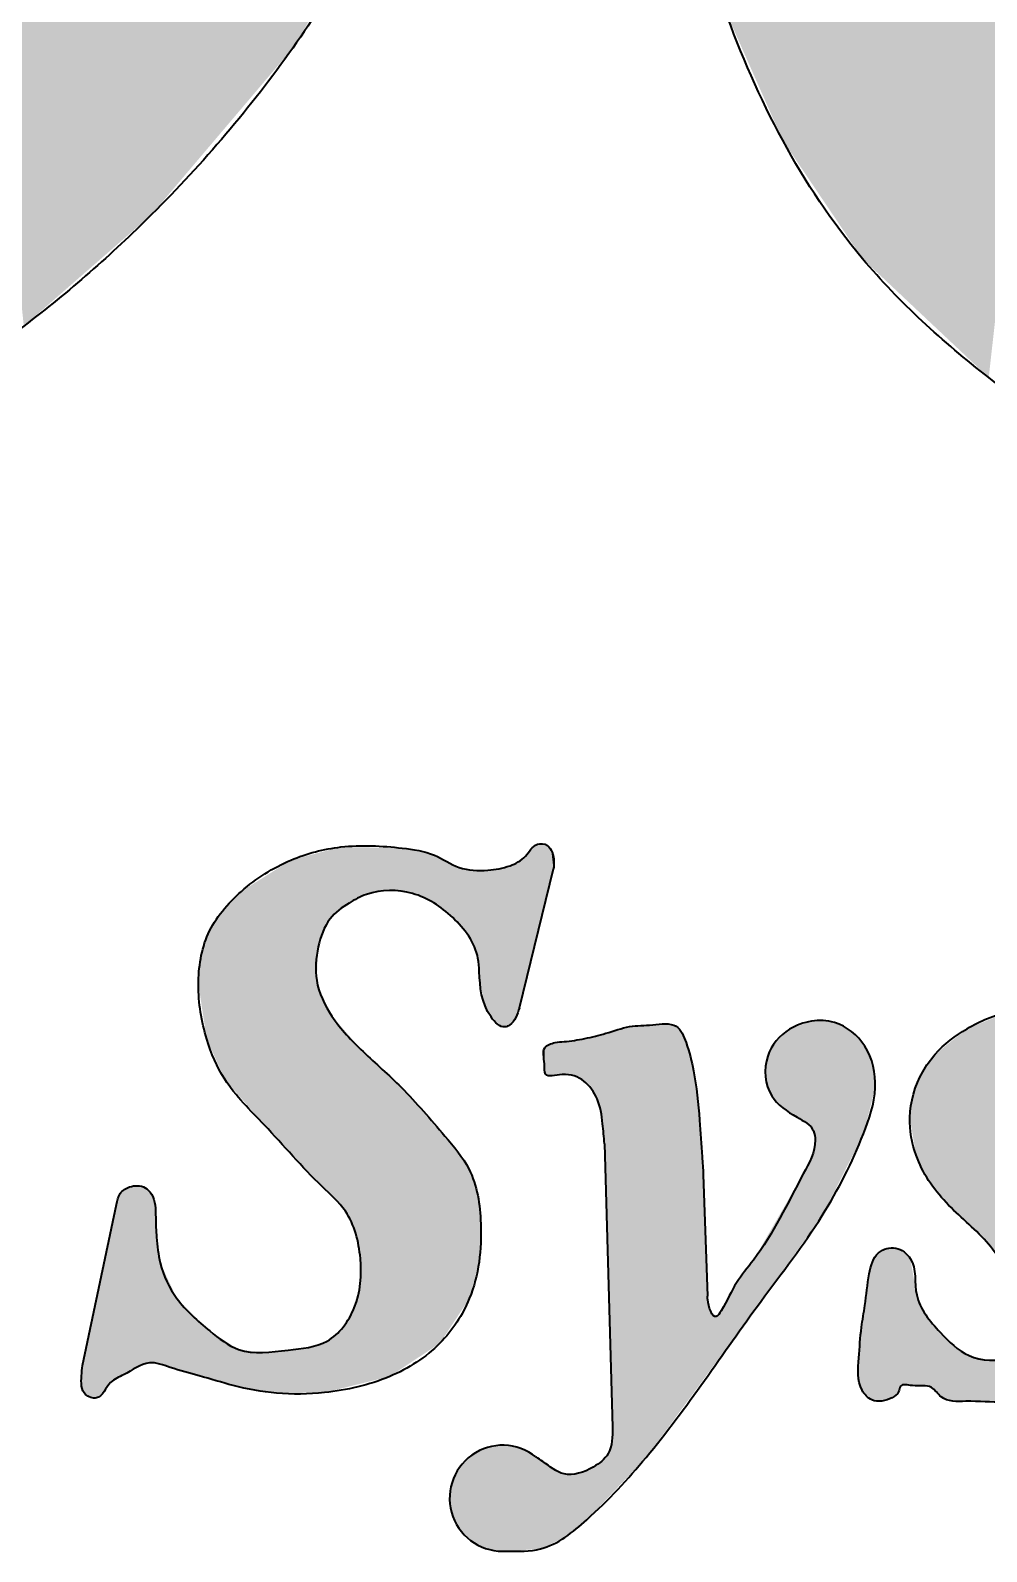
# Model space of a CAD drawing. Extents: x 23 to 472, y 3 to 294.
# Drawn here: x 309.849 to 312.318, y 38.983 to 42.911 of the extents above; entities that cross this region are included whole.
import ezdxf

# ---------------------------------------------------------------- set-up
doc = ezdxf.new("R2010")
doc.units = 0
doc.layers.get('0').update_dxf_attribs({"lineweight": 13})
doc.layers.add('6', color=7, linetype='Continuous', lineweight=13)

# ---------------------------------------------------------------- blocks, each defined once
blk = doc.blocks.new('BLOCK4443')
at = {"color": 6, "lineweight": 5}
for points in [[(311.9977, 42.3218), (312.3126, 46.5808), (312.3236, 42.0148), (312.9019, 47.1664)], [(311.7917, 42.6275), (311.9793, 46.1142), (311.9977, 42.3218), (312.3126, 46.5808)], [(311.6416, 42.9673), (311.6913, 45.5173), (311.7917, 42.6275), (311.9793, 46.1142)]]:
    blk.add_solid(points, dxfattribs=at)
blk = doc.blocks.new('BLOCK4444')
at = {"color": 6, "lineweight": 5}
for points in [[(310.0759, 47.4736), (310.043, 45.1781), (310.1622, 42.4359), (310.022, 44.6563)], [(310.0759, 47.4736), (310.1622, 42.4359), (310.5379, 47.1282)], [(310.1622, 42.4359), (310.5268, 42.8659), (310.5379, 47.1282), (310.8083, 43.3384)], [(310.1622, 42.4359), (310.022, 44.6563), (309.899, 44.1405)], [(309.8662, 44.0605), (310.1622, 42.4359), (309.899, 44.1405)], [(309.6649, 43.7132), (309.8322, 42.1479), (309.8662, 44.0605), (310.1622, 42.4359)]]:
    blk.add_solid(points, dxfattribs=at)
blk = doc.blocks.new('BLOCK4457')
at = {"color": 6, "lineweight": 5}
for points in [[(312.4296, 40.3845), (312.3774, 40.3779), (312.394, 40.237), (312.3822, 40.2119)], [(312.4296, 40.3845), (312.394, 40.237), (312.4234, 40.2622), (312.403, 40.2477)], [(312.4296, 40.3845), (312.4234, 40.2622), (312.447, 40.2698)], [(312.481, 40.3779), (312.4296, 40.3845), (312.4751, 40.2705), (312.447, 40.2698)], [(312.7007, 40.3763), (312.7105, 40.025), (312.7301, 40.3846), (312.7321, 40.0322)], [(312.7301, 40.3846), (312.7321, 40.0322), (312.7464, 40.3815), (312.746, 40.0459)], [(312.3774, 40.3779), (312.2676, 40.3332), (312.3578, 39.7313), (312.3175, 39.7831)], [(312.3774, 40.3779), (312.3578, 39.7313), (312.3822, 40.2119), (312.3803, 40.1988)], [(312.481, 40.3779), (312.4751, 40.2705), (312.5445, 40.3528), (312.5027, 40.2643)], [(312.5027, 40.2643), (312.5359, 40.2484), (312.5445, 40.3528), (312.5652, 40.2263)], [(312.5445, 40.3528), (312.5652, 40.2263), (312.6116, 40.3426), (312.6159, 40.1672)], [(312.6558, 40.3398), (312.6599, 40.0326), (312.6708, 40.344), (312.6723, 40.025)], [(312.6708, 40.344), (312.6723, 40.025), (312.6771, 40.3482), (312.6813, 40.0226)], [(312.6771, 40.3482), (312.6813, 40.0226), (312.7007, 40.3763)], [(312.6813, 40.0226), (312.7004, 40.023), (312.7007, 40.3763), (312.7105, 40.025)], [(312.7464, 40.3815), (312.746, 40.0459), (312.7484, 40.0594)], [(312.7484, 40.0594), (312.7485, 40.1471), (312.7464, 40.3815), (312.7486, 40.2137)], [(312.7464, 40.3815), (312.7486, 40.2137), (312.761, 40.3739), (312.7634, 40.2775)], [(312.761, 40.3739), (312.7634, 40.2775), (312.778, 40.353), (312.783, 40.3277)], [(312.778, 40.353), (312.783, 40.3277), (312.7821, 40.3405)], [(312.3175, 39.7831), (312.2676, 40.3332), (312.2136, 39.8843), (312.1852, 40.2673)], [(312.6116, 40.3426), (312.6159, 40.1672), (312.6206, 40.3415), (312.6333, 40.1364)], [(312.6206, 40.3415), (312.6333, 40.1364), (312.6558, 40.3398), (312.6428, 40.1026)], [(312.6558, 40.3398), (312.6428, 40.1026), (312.6436, 40.0719)], [(312.6436, 40.0719), (312.6504, 40.0436), (312.6558, 40.3398), (312.6599, 40.0326)], [(312.2136, 39.8843), (312.1852, 40.2673), (312.1685, 39.9416), (312.1531, 40.2218)], [(312.1685, 39.9416), (312.1531, 40.2218), (312.1361, 40.0067), (312.1294, 40.1647)], [(312.3803, 40.1988), (312.3578, 39.7313), (312.4186, 39.6422)], [(312.4186, 39.6422), (312.3943, 40.1561), (312.3803, 40.1988)], [(312.1361, 40.0067), (312.1294, 40.1647), (312.1199, 40.1037)], [(312.4332, 39.6006), (312.425, 40.1171), (312.4186, 39.6422), (312.3943, 40.1561)], [(312.7497, 40.0697), (312.7485, 40.1471), (312.7484, 40.0594)], [(312.4338, 39.5578), (312.4923, 40.038), (312.4332, 39.6006), (312.425, 40.1171)], [(312.4338, 39.5578), (312.4594, 39.3876), (312.4923, 40.038), (312.5525, 39.4536)], [(312.4923, 40.038), (312.5525, 39.4536), (312.6053, 39.9159), (312.6203, 39.5327)], [(312.6053, 39.9159), (312.6203, 39.5327), (312.6556, 39.8315), (312.6631, 39.6288)], [(312.6556, 39.8315), (312.6631, 39.6288), (312.675, 39.7396)], [(312.0298, 39.7437), (312.0344, 39.3714), (312.0394, 39.7547), (312.0477, 39.3717)], [(312.0394, 39.7547), (312.0477, 39.3717), (312.0601, 39.7654)], [(312.074, 39.3802), (312.0719, 39.7673), (312.0477, 39.3717), (312.0601, 39.7654)], [(312.074, 39.3802), (312.084, 39.3866), (312.0719, 39.7673), (312.0837, 39.7665)], [(312.1052, 39.7568), (312.0837, 39.7665), (312.0909, 39.3957), (312.084, 39.3866)], [(312.1052, 39.7568), (312.0909, 39.3957), (312.0981, 39.4122), (312.0958, 39.41)], [(312.0981, 39.4122), (312.101, 39.4134), (312.1052, 39.7568), (312.1085, 39.414)], [(312.1052, 39.7568), (312.1085, 39.414), (312.1211, 39.7396), (312.1265, 39.4117)], [(312.0152, 39.7005), (312.022, 39.3745), (312.0185, 39.7157)], [(312.0185, 39.7157), (312.022, 39.3745), (312.0298, 39.7437), (312.0344, 39.3714)], [(312.1211, 39.7396), (312.1265, 39.4117), (312.1377, 39.6457), (312.1538, 39.4113)], [(312.0039, 39.6188), (312.0074, 39.3849), (312.0152, 39.7005), (312.022, 39.3745)], [(312.1377, 39.6457), (312.1538, 39.4113), (312.1609, 39.5943), (312.1759, 39.4067)], [(311.9951, 39.5623), (311.9966, 39.3998), (312.0039, 39.6188), (312.0074, 39.3849)], [(311.9883, 39.483), (311.9865, 39.4401), (311.9951, 39.5623), (311.9966, 39.3998)], [(312.1609, 39.5943), (312.1759, 39.4067), (312.1985, 39.5492), (312.2011, 39.3823)], [(312.4594, 39.3876), (312.4338, 39.5578), (312.4139, 39.5172), (312.4263, 39.5366)], [(312.1985, 39.5492), (312.2011, 39.3823), (312.2332, 39.5151)], [(312.2011, 39.3823), (312.215, 39.3749), (312.2332, 39.5151), (312.2475, 39.3708)], [(312.2332, 39.5151), (312.2475, 39.3708), (312.273, 39.4892), (312.2646, 39.371)], [(312.362, 39.3693), (312.3255, 39.4773), (312.2646, 39.371), (312.273, 39.4892)], [(312.362, 39.3693), (312.3782, 39.4882), (312.3255, 39.4773), (312.3526, 39.4796)], [(312.4594, 39.3876), (312.4139, 39.5172), (312.362, 39.3693), (312.3782, 39.4882)]]:
    blk.add_solid(points, dxfattribs=at)
blk = doc.blocks.new('BLOCK4467')
at = {"color": 6, "lineweight": 5}
for points in [[(311.598, 39.6336), (311.456, 40.3435), (311.4388, 39.226), (311.3962, 40.3386)], [(311.5166, 40.3395), (311.4886, 40.3459), (311.598, 39.6336), (311.456, 40.3435)], [(311.8094, 40.3319), (311.8286, 40.1049), (311.866, 40.3527)], [(311.8286, 40.1049), (311.8536, 40.0895), (311.866, 40.3527), (311.8712, 40.0692)], [(311.866, 40.3527), (311.8712, 40.0692), (311.8959, 40.3543), (311.8746, 40.0579)], [(311.8959, 40.3543), (311.8746, 40.0579), (311.8756, 40.0457)], [(312, 40.0614), (311.8959, 40.3543), (311.8937, 39.8509), (311.8756, 40.0457)], [(311.9696, 40.326), (311.9252, 40.3493), (312, 40.0614), (311.8959, 40.3543)], [(311.227, 40.3), (311.2533, 40.2113), (311.2804, 40.308)], [(311.2533, 40.2113), (311.2784, 40.1977), (311.2804, 40.308), (311.2979, 40.1774)], [(311.2804, 40.308), (311.2979, 40.1774), (311.3351, 40.3215), (311.3123, 40.1526)], [(311.3351, 40.3215), (311.3123, 40.1526), (311.3267, 40.0879)], [(311.3524, 39.3044), (311.3351, 40.3215), (311.3315, 40.0364), (311.3267, 40.0879)], [(311.4388, 39.226), (311.3962, 40.3386), (311.3524, 39.3044), (311.3351, 40.3215)], [(311.598, 39.6336), (311.525, 40.3318), (311.5166, 40.3395)], [(311.598, 39.6336), (311.542, 40.2975), (311.525, 40.3318), (311.5373, 40.3099)], [(311.7749, 40.302), (311.7916, 40.129), (311.8094, 40.3319), (311.8286, 40.1049)], [(312.0035, 40.2884), (311.9696, 40.326), (312.0305, 40.1806), (312, 40.0614)], [(311.1771, 40.2839), (311.174, 40.2657), (311.1765, 40.2388), (311.1765, 40.2427)], [(311.1771, 40.2839), (311.1765, 40.2388), (311.1779, 40.2182), (311.1767, 40.224)], [(311.1819, 40.2887), (311.1771, 40.2839), (311.1791, 40.2159), (311.1779, 40.2182)], [(311.1819, 40.2887), (311.1791, 40.2159), (311.1961, 40.2954), (311.1965, 40.2116)], [(311.1961, 40.2954), (311.1965, 40.2116), (311.204, 40.2974), (311.2222, 40.2146)], [(311.204, 40.2974), (311.2222, 40.2146), (311.227, 40.3), (311.2533, 40.2113)], [(311.5972, 39.6426), (311.577, 40.097), (311.542, 40.2975), (311.5613, 40.2248)], [(311.5972, 39.6426), (311.542, 40.2975), (311.598, 39.6336)], [(311.7529, 40.2623), (311.7633, 40.1597), (311.7749, 40.302), (311.7916, 40.129)], [(312.0035, 40.2884), (312.0305, 40.1806), (312.0252, 40.2365)], [(311.7474, 40.2362), (311.7473, 40.2092), (311.7529, 40.2623), (311.7633, 40.1597)], [(311.5972, 39.6426), (311.5867, 39.9567), (311.577, 40.097), (311.5835, 40.0028)], [(311.8937, 39.8509), (311.8756, 40.0457), (311.866, 40.0008)], [(311.8449, 39.9585), (311.8937, 39.8509), (311.866, 40.0008)], [(311.8449, 39.9585), (311.7161, 39.7359), (311.8937, 39.8509), (311.7358, 39.6299)], [(311.7358, 39.6299), (311.7161, 39.7359), (311.6329, 39.6048), (311.6725, 39.6772)], [(311.4388, 39.226), (311.6107, 39.5948), (311.598, 39.6336), (311.6044, 39.6072)], [(311.7358, 39.6299), (311.6201, 39.5898), (311.4388, 39.226)], [(311.7358, 39.6299), (311.6329, 39.6048), (311.6201, 39.5898), (311.6266, 39.5954)], [(311.4388, 39.226), (311.6161, 39.5899), (311.6107, 39.5948), (311.6143, 39.591)], [(311.4388, 39.226), (311.6201, 39.5898), (311.6161, 39.5899), (311.6181, 39.5895)], [(311.4388, 39.226), (311.3524, 39.3044), (311.3409, 39.2359), (311.3507, 39.268)], [(310.9982, 39.2382), (311.0145, 38.995), (311.0286, 39.2517), (311.0464, 38.9856)], [(311.0286, 39.2517), (311.0464, 38.9856), (311.0614, 39.2575), (311.0797, 38.9843)], [(311.0614, 39.2575), (311.0797, 38.9843), (311.0947, 39.2552), (311.1662, 38.99)], [(311.0947, 39.2552), (311.1662, 38.99), (311.1264, 39.2449), (311.1547, 39.2273)], [(310.9513, 39.1915), (310.9618, 39.035), (310.9719, 39.2177), (310.9857, 39.0117)], [(310.9719, 39.2177), (310.9857, 39.0117), (310.9982, 39.2382), (311.0145, 38.995)], [(311.1726, 39.2155), (311.1547, 39.2273), (311.2294, 39.0197), (311.1662, 38.99)], [(311.1726, 39.2155), (311.2294, 39.0197), (311.2271, 39.1837)], [(311.4388, 39.226), (311.3024, 39.2014), (311.2861, 39.0654)], [(311.4388, 39.226), (311.3409, 39.2359), (311.3024, 39.2014), (311.3245, 39.2168)], [(310.9377, 39.1611), (310.9442, 39.0633), (310.9513, 39.1915), (310.9618, 39.035)], [(311.2648, 39.1852), (311.2271, 39.1837), (311.2861, 39.0654), (311.2294, 39.0197)], [(311.2648, 39.1852), (311.2861, 39.0654), (311.3024, 39.2014)], [(310.9318, 39.1283), (310.9341, 39.0951), (310.9377, 39.1611), (310.9442, 39.0633)]]:
    blk.add_solid(points, dxfattribs=at)
blk = doc.blocks.new('BLOCK4468')
at = {"color": 6, "lineweight": 5}
for points in [[(310.6508, 40.8026), (310.5926, 40.5446), (310.5219, 40.7686), (310.5884, 40.4579)], [(310.6232, 40.617), (310.604, 40.583), (310.6508, 40.8026), (310.5926, 40.5446)], [(310.6232, 40.617), (310.6508, 40.8026), (310.6719, 40.6578), (310.8094, 40.7997)], [(310.6719, 40.6578), (310.8094, 40.7997), (310.717, 40.6801), (310.776, 40.6902)], [(310.8358, 40.6824), (310.776, 40.6902), (310.8923, 40.7814), (310.8094, 40.7997)], [(310.8358, 40.6824), (310.8923, 40.7814), (310.891, 40.658)], [(310.891, 40.658), (310.8923, 40.7814), (310.9396, 40.6204), (310.9563, 40.7497)], [(311.1273, 40.7788), (311.1118, 40.3874), (311.1089, 40.7641), (311.1027, 40.3619)], [(311.1997, 40.7461), (311.1118, 40.3874), (311.1415, 40.7965), (311.1273, 40.7788)], [(311.1997, 40.7461), (311.1415, 40.7965), (311.1648, 40.8109), (311.1583, 40.8095)], [(311.1997, 40.7461), (311.1648, 40.8109), (311.1841, 40.8067), (311.1716, 40.8109)], [(311.1997, 40.7461), (311.1841, 40.8067), (311.1941, 40.7943), (311.1881, 40.8033)], [(311.1997, 40.7461), (311.1941, 40.7943), (311.2005, 40.7722), (311.1963, 40.7893)], [(310.3512, 40.2028), (310.394, 40.6879), (310.4535, 40.0843), (310.5219, 40.7686)], [(310.4535, 40.0843), (310.5219, 40.7686), (310.6026, 39.9256)], [(310.5219, 40.7686), (310.5884, 40.4579), (310.6026, 39.9256), (310.6031, 40.4101)], [(310.9396, 40.6204), (310.9563, 40.7497), (310.9618, 40.5973), (310.9926, 40.7425)], [(310.9618, 40.5973), (310.9926, 40.7425), (310.9958, 40.5445)], [(311.0303, 40.7428), (311.0048, 40.5151), (310.9926, 40.7425), (310.9958, 40.5445)], [(311.0303, 40.7428), (311.01, 40.4507), (311.0048, 40.5151), (311.0081, 40.4807)], [(311.0303, 40.7428), (311.0385, 40.3636), (311.01, 40.4507), (311.023, 40.3921)], [(311.0875, 40.7542), (311.0553, 40.3446), (311.0303, 40.7428), (311.0385, 40.3636)], [(311.0875, 40.7542), (311.0702, 40.3378), (311.0553, 40.3446), (311.065, 40.339)], [(311.0875, 40.7542), (311.0812, 40.3396), (311.0702, 40.3378), (311.0755, 40.3379)], [(311.0875, 40.7542), (311.0866, 40.3425), (311.0812, 40.3396)], [(311.1089, 40.7641), (311.1027, 40.3619), (311.0875, 40.7542), (311.0866, 40.3425)], [(311.1997, 40.7461), (311.2005, 40.7722), (311.2008, 40.7548)], [(310.3082, 40.5779), (310.3449, 40.6371), (310.3512, 40.2028), (310.394, 40.6879)], [(310.3046, 40.3065), (310.2831, 40.4471), (310.3082, 40.5779), (310.2888, 40.5142)], [(310.3046, 40.3065), (310.3082, 40.5779), (310.3512, 40.2028)], [(310.6026, 39.9256), (310.6031, 40.4101), (310.6626, 39.8619)], [(310.6031, 40.4101), (310.6277, 40.3658), (310.6626, 39.8619), (310.7082, 40.2743)], [(310.6626, 39.8619), (310.7082, 40.2743), (310.6893, 39.8043), (310.7011, 39.7403)], [(310.7011, 39.7403), (310.7082, 40.2743), (310.7769, 39.4352), (310.8064, 40.182)], [(310.7769, 39.4352), (310.8064, 40.182), (310.9066, 39.5212), (310.9194, 40.056)], [(310.9066, 39.5212), (310.9194, 40.056), (310.9824, 39.6363)], [(310.9194, 40.056), (310.9811, 39.9714), (310.9824, 39.6363), (311.0041, 39.9032)], [(310.0898, 39.4396), (310.0749, 39.8942), (310.0913, 39.9179), (310.0809, 39.9076)], [(310.0898, 39.4396), (310.0913, 39.9179), (310.1065, 39.4491)], [(310.0913, 39.9179), (310.105, 39.9247), (310.1065, 39.4491), (310.1259, 39.9278)], [(310.1065, 39.4491), (310.1259, 39.9278), (310.1398, 39.4665), (310.1454, 39.9226)], [(310.1398, 39.4665), (310.1454, 39.9226), (310.1569, 39.4705)], [(310.1454, 39.9226), (310.1545, 39.9155), (310.1569, 39.4705), (310.1617, 39.9064)], [(310.0716, 39.8791), (309.9876, 39.3932), (309.9836, 39.4633)], [(310.0716, 39.8791), (310.0049, 39.3809), (309.9876, 39.3932), (309.9916, 39.3886)], [(310.0716, 39.8791), (310.0196, 39.3798), (310.0049, 39.3809), (310.0124, 39.3794)], [(310.0716, 39.8791), (310.0564, 39.4197), (310.0196, 39.3798), (310.0394, 39.3961)], [(310.0898, 39.4396), (310.0564, 39.4197), (310.0749, 39.8942), (310.0716, 39.8791)], [(310.1569, 39.4705), (310.1617, 39.9064), (310.1833, 39.4673), (310.1679, 39.8924)], [(310.1833, 39.4673), (310.1679, 39.8924), (310.1728, 39.8456), (310.1724, 39.8615)], [(310.9824, 39.6363), (311.0041, 39.9032), (311.0075, 39.7307), (311.0122, 39.8298)], [(310.1728, 39.8456), (310.1749, 39.7948), (310.1833, 39.4673), (310.1846, 39.7283)], [(310.1833, 39.4673), (310.1846, 39.7283), (310.2101, 39.4586), (310.2276, 39.6363)], [(310.7769, 39.4352), (310.701, 39.6751), (310.7011, 39.7403)], [(310.7769, 39.4352), (310.6569, 39.5629), (310.701, 39.6751), (310.6853, 39.6121)], [(310.2101, 39.4586), (310.2276, 39.6363), (310.2851, 39.4368), (310.3122, 39.5529)], [(310.7769, 39.4352), (310.6086, 39.3937), (310.6569, 39.5629), (310.6156, 39.5267)], [(310.2851, 39.4368), (310.3122, 39.5529), (310.373, 39.4119), (310.3869, 39.505)], [(310.6086, 39.3937), (310.5674, 39.5104), (310.6156, 39.5267)], [(310.373, 39.4119), (310.3869, 39.505), (310.4847, 39.3921)], [(310.3869, 39.505), (310.4486, 39.4973), (310.4847, 39.3921), (310.5144, 39.5035)], [(310.4847, 39.3921), (310.5144, 39.5035), (310.6086, 39.3937), (310.5674, 39.5104)], [(309.9827, 39.4043), (309.9809, 39.4302), (309.9836, 39.4633), (309.9813, 39.4367)], [(309.9827, 39.4043), (309.9836, 39.4633), (309.9876, 39.3932)]]:
    blk.add_solid(points, dxfattribs=at)
blk = doc.blocks.new('BLOCK4476')
at = {"color": 6, "lineweight": 5}
for points in [[(311.9977, 42.3218), (312.3126, 46.5808), (312.3236, 42.0148), (312.9019, 47.1664)], [(311.7917, 42.6275), (311.9793, 46.1142), (311.9977, 42.3218), (312.3126, 46.5808)], [(311.6416, 42.9673), (311.6913, 45.5173), (311.7917, 42.6275), (311.9793, 46.1142)]]:
    blk.add_solid(points, dxfattribs=at)
blk = doc.blocks.new('BLOCK4477')
at = {"color": 6, "lineweight": 5}
for points in [[(310.0759, 47.4736), (310.043, 45.1781), (310.1622, 42.4359), (310.022, 44.6563)], [(310.0759, 47.4736), (310.1622, 42.4359), (310.5379, 47.1282)], [(310.1622, 42.4359), (310.5268, 42.8659), (310.5379, 47.1282), (310.8083, 43.3384)], [(310.1622, 42.4359), (310.022, 44.6563), (309.899, 44.1405)], [(309.8662, 44.0605), (310.1622, 42.4359), (309.899, 44.1405)], [(309.6649, 43.7132), (309.8322, 42.1479), (309.8662, 44.0605), (310.1622, 42.4359)]]:
    blk.add_solid(points, dxfattribs=at)
blk = doc.blocks.new('BLOCK4490')
at = {"color": 6, "lineweight": 5}
for points in [[(312.4296, 40.3845), (312.3774, 40.3779), (312.394, 40.237), (312.3822, 40.2119)], [(312.4296, 40.3845), (312.394, 40.237), (312.4234, 40.2622), (312.403, 40.2477)], [(312.4296, 40.3845), (312.4234, 40.2622), (312.447, 40.2698)], [(312.481, 40.3779), (312.4296, 40.3845), (312.4751, 40.2705), (312.447, 40.2698)], [(312.7007, 40.3763), (312.7105, 40.025), (312.7301, 40.3846), (312.7321, 40.0322)], [(312.7301, 40.3846), (312.7321, 40.0322), (312.7464, 40.3815), (312.746, 40.0459)], [(312.3774, 40.3779), (312.2676, 40.3332), (312.3578, 39.7313), (312.3175, 39.7831)], [(312.3774, 40.3779), (312.3578, 39.7313), (312.3822, 40.2119), (312.3803, 40.1988)], [(312.481, 40.3779), (312.4751, 40.2705), (312.5445, 40.3528), (312.5027, 40.2643)], [(312.5027, 40.2643), (312.5359, 40.2484), (312.5445, 40.3528), (312.5652, 40.2263)], [(312.5445, 40.3528), (312.5652, 40.2263), (312.6116, 40.3426), (312.6159, 40.1672)], [(312.6558, 40.3398), (312.6599, 40.0326), (312.6708, 40.344), (312.6723, 40.025)], [(312.6708, 40.344), (312.6723, 40.025), (312.6771, 40.3482), (312.6813, 40.0226)], [(312.6771, 40.3482), (312.6813, 40.0226), (312.7007, 40.3763)], [(312.6813, 40.0226), (312.7004, 40.023), (312.7007, 40.3763), (312.7105, 40.025)], [(312.7464, 40.3815), (312.746, 40.0459), (312.7484, 40.0594)], [(312.7484, 40.0594), (312.7485, 40.1471), (312.7464, 40.3815), (312.7486, 40.2137)], [(312.7464, 40.3815), (312.7486, 40.2137), (312.761, 40.3739), (312.7634, 40.2775)], [(312.761, 40.3739), (312.7634, 40.2775), (312.778, 40.353), (312.783, 40.3277)], [(312.778, 40.353), (312.783, 40.3277), (312.7821, 40.3405)], [(312.3175, 39.7831), (312.2676, 40.3332), (312.2136, 39.8843), (312.1852, 40.2673)], [(312.6116, 40.3426), (312.6159, 40.1672), (312.6206, 40.3415), (312.6333, 40.1364)], [(312.6206, 40.3415), (312.6333, 40.1364), (312.6558, 40.3398), (312.6428, 40.1026)], [(312.6558, 40.3398), (312.6428, 40.1026), (312.6436, 40.0719)], [(312.6436, 40.0719), (312.6504, 40.0436), (312.6558, 40.3398), (312.6599, 40.0326)], [(312.2136, 39.8843), (312.1852, 40.2673), (312.1685, 39.9416), (312.1531, 40.2218)], [(312.1685, 39.9416), (312.1531, 40.2218), (312.1361, 40.0067), (312.1294, 40.1647)], [(312.3803, 40.1988), (312.3578, 39.7313), (312.4186, 39.6422)], [(312.4186, 39.6422), (312.3943, 40.1561), (312.3803, 40.1988)], [(312.1361, 40.0067), (312.1294, 40.1647), (312.1199, 40.1037)], [(312.4332, 39.6006), (312.425, 40.1171), (312.4186, 39.6422), (312.3943, 40.1561)], [(312.7497, 40.0697), (312.7485, 40.1471), (312.7484, 40.0594)], [(312.4338, 39.5578), (312.4923, 40.038), (312.4332, 39.6006), (312.425, 40.1171)], [(312.4338, 39.5578), (312.4594, 39.3876), (312.4923, 40.038), (312.5525, 39.4536)], [(312.4923, 40.038), (312.5525, 39.4536), (312.6053, 39.9159), (312.6203, 39.5327)], [(312.6053, 39.9159), (312.6203, 39.5327), (312.6556, 39.8315), (312.6631, 39.6288)], [(312.6556, 39.8315), (312.6631, 39.6288), (312.675, 39.7396)], [(312.0298, 39.7437), (312.0344, 39.3714), (312.0394, 39.7547), (312.0477, 39.3717)], [(312.0394, 39.7547), (312.0477, 39.3717), (312.0601, 39.7654)], [(312.074, 39.3802), (312.0719, 39.7673), (312.0477, 39.3717), (312.0601, 39.7654)], [(312.074, 39.3802), (312.084, 39.3866), (312.0719, 39.7673), (312.0837, 39.7665)], [(312.1052, 39.7568), (312.0837, 39.7665), (312.0909, 39.3957), (312.084, 39.3866)], [(312.1052, 39.7568), (312.0909, 39.3957), (312.0981, 39.4122), (312.0958, 39.41)], [(312.0981, 39.4122), (312.101, 39.4134), (312.1052, 39.7568), (312.1085, 39.414)], [(312.1052, 39.7568), (312.1085, 39.414), (312.1211, 39.7396), (312.1265, 39.4117)], [(312.0152, 39.7005), (312.022, 39.3745), (312.0185, 39.7157)], [(312.0185, 39.7157), (312.022, 39.3745), (312.0298, 39.7437), (312.0344, 39.3714)], [(312.1211, 39.7396), (312.1265, 39.4117), (312.1377, 39.6457), (312.1538, 39.4113)], [(312.0039, 39.6188), (312.0074, 39.3849), (312.0152, 39.7005), (312.022, 39.3745)], [(312.1377, 39.6457), (312.1538, 39.4113), (312.1609, 39.5943), (312.1759, 39.4067)], [(311.9951, 39.5623), (311.9966, 39.3998), (312.0039, 39.6188), (312.0074, 39.3849)], [(311.9883, 39.483), (311.9865, 39.4401), (311.9951, 39.5623), (311.9966, 39.3998)], [(312.1609, 39.5943), (312.1759, 39.4067), (312.1985, 39.5492), (312.2011, 39.3823)], [(312.4594, 39.3876), (312.4338, 39.5578), (312.4139, 39.5172), (312.4263, 39.5366)], [(312.1985, 39.5492), (312.2011, 39.3823), (312.2332, 39.5151)], [(312.2011, 39.3823), (312.215, 39.3749), (312.2332, 39.5151), (312.2475, 39.3708)], [(312.2332, 39.5151), (312.2475, 39.3708), (312.273, 39.4892), (312.2646, 39.371)], [(312.362, 39.3693), (312.3255, 39.4773), (312.2646, 39.371), (312.273, 39.4892)], [(312.362, 39.3693), (312.3782, 39.4882), (312.3255, 39.4773), (312.3526, 39.4796)], [(312.4594, 39.3876), (312.4139, 39.5172), (312.362, 39.3693), (312.3782, 39.4882)]]:
    blk.add_solid(points, dxfattribs=at)
blk = doc.blocks.new('BLOCK4500')
at = {"color": 6, "lineweight": 5}
for points in [[(311.4388, 39.226), (311.3962, 40.3386), (311.456, 40.3435)], [(311.598, 39.6336), (311.6044, 39.6072), (311.456, 40.3435), (311.4388, 39.226)], [(311.598, 39.6336), (311.456, 40.3435), (311.5166, 40.3395), (311.4886, 40.3459)], [(311.7916, 40.129), (311.8094, 40.3319), (311.8286, 40.1049), (311.866, 40.3527)], [(311.866, 40.3527), (311.8536, 40.0895), (311.8286, 40.1049)], [(311.8959, 40.3543), (311.8712, 40.0692), (311.866, 40.3527), (311.8536, 40.0895)], [(311.8937, 39.8509), (311.866, 40.0008), (311.8959, 40.3543), (311.8756, 40.0457)], [(311.8756, 40.0457), (311.8746, 40.0579), (311.8959, 40.3543), (311.8712, 40.0692)], [(311.8937, 39.8509), (311.8959, 40.3543), (312, 40.0614)], [(312, 40.0614), (311.8959, 40.3543), (311.9252, 40.3493)], [(311.9252, 40.3493), (311.9696, 40.326), (312, 40.0614), (312.0035, 40.2884)], [(311.2222, 40.2146), (311.227, 40.3), (311.2533, 40.2113), (311.2804, 40.308)], [(311.2533, 40.2113), (311.2804, 40.308), (311.2784, 40.1977), (311.2979, 40.1774)], [(311.3351, 40.3215), (311.3123, 40.1526), (311.2804, 40.308), (311.2979, 40.1774)], [(311.3351, 40.3215), (311.3315, 40.0364), (311.3123, 40.1526), (311.3267, 40.0879)], [(311.3351, 40.3215), (311.3962, 40.3386), (311.3315, 40.0364), (311.3524, 39.3044)], [(311.4388, 39.226), (311.3507, 39.268), (311.3962, 40.3386), (311.3524, 39.3044)], [(311.598, 39.6336), (311.5166, 40.3395), (311.5373, 40.3099), (311.525, 40.3318)], [(311.598, 39.6336), (311.5373, 40.3099), (311.542, 40.2975)], [(311.7633, 40.1597), (311.7749, 40.302), (311.7916, 40.129), (311.8094, 40.3319)], [(311.1765, 40.2427), (311.174, 40.2657), (311.1765, 40.2388), (311.1771, 40.2839)], [(311.1771, 40.2839), (311.1767, 40.224), (311.1765, 40.2388)], [(311.1819, 40.2887), (311.1779, 40.2182), (311.1771, 40.2839), (311.1767, 40.224)], [(311.1965, 40.2116), (311.1791, 40.2159), (311.1819, 40.2887), (311.1779, 40.2182)], [(311.1819, 40.2887), (311.1961, 40.2954), (311.1965, 40.2116), (311.204, 40.2974)], [(311.1965, 40.2116), (311.204, 40.2974), (311.2222, 40.2146), (311.227, 40.3)], [(311.5972, 39.6426), (311.598, 39.6336), (311.5613, 40.2248), (311.542, 40.2975)], [(311.7474, 40.2362), (311.7529, 40.2623), (311.7633, 40.1597), (311.7749, 40.302)], [(312, 40.0614), (312.0035, 40.2884), (312.0305, 40.1806), (312.0252, 40.2365)], [(311.7474, 40.2362), (311.7633, 40.1597), (311.7473, 40.2092)], [(311.5972, 39.6426), (311.5613, 40.2248), (311.5835, 40.0028), (311.577, 40.097)], [(311.5972, 39.6426), (311.5835, 40.0028), (311.5867, 39.9567)], [(311.8937, 39.8509), (311.7358, 39.6299), (311.866, 40.0008), (311.8449, 39.9585)], [(311.7358, 39.6299), (311.6725, 39.6772), (311.8449, 39.9585), (311.7161, 39.7359)], [(311.7358, 39.6299), (311.6266, 39.5954), (311.6725, 39.6772), (311.6329, 39.6048)], [(311.7358, 39.6299), (311.4388, 39.226), (311.6266, 39.5954), (311.6201, 39.5898)], [(311.4388, 39.226), (311.6044, 39.6072), (311.6143, 39.591), (311.6107, 39.5948)], [(311.4388, 39.226), (311.6143, 39.591), (311.6181, 39.5895), (311.6161, 39.5899)], [(311.4388, 39.226), (311.6181, 39.5895), (311.6201, 39.5898)], [(311.0286, 39.2517), (311.0145, 38.995), (310.9982, 39.2382), (310.9857, 39.0117)], [(311.0614, 39.2575), (311.0464, 38.9856), (311.0286, 39.2517), (311.0145, 38.995)], [(311.0947, 39.2552), (311.0797, 38.9843), (311.0614, 39.2575), (311.0464, 38.9856)], [(311.1662, 38.99), (311.0797, 38.9843), (311.1264, 39.2449), (311.0947, 39.2552)], [(311.1662, 38.99), (311.1264, 39.2449), (311.1726, 39.2155), (311.1547, 39.2273)], [(311.4388, 39.226), (311.3245, 39.2168), (311.3507, 39.268), (311.3409, 39.2359)], [(310.9719, 39.2177), (310.9618, 39.035), (310.9513, 39.1915), (310.9442, 39.0633)], [(310.9982, 39.2382), (310.9857, 39.0117), (310.9719, 39.2177), (310.9618, 39.035)], [(311.1662, 38.99), (311.1726, 39.2155), (311.2294, 39.0197)], [(311.1726, 39.2155), (311.2271, 39.1837), (311.2294, 39.0197), (311.2648, 39.1852)], [(311.4388, 39.226), (311.2861, 39.0654), (311.3245, 39.2168), (311.3024, 39.2014)], [(310.9513, 39.1915), (310.9442, 39.0633), (310.9377, 39.1611), (310.9341, 39.0951)], [(311.2294, 39.0197), (311.2648, 39.1852), (311.2861, 39.0654), (311.3024, 39.2014)], [(310.9377, 39.1611), (310.9341, 39.0951), (310.9318, 39.1283)]]:
    blk.add_solid(points, dxfattribs=at)
blk = doc.blocks.new('BLOCK4501')
at = {"color": 6, "lineweight": 5}
for points in [[(310.6508, 40.8026), (310.5219, 40.7686), (310.604, 40.583), (310.5926, 40.5446)], [(310.6508, 40.8026), (310.604, 40.583), (310.6719, 40.6578), (310.6232, 40.617)], [(310.8094, 40.7997), (310.6508, 40.8026), (310.717, 40.6801), (310.6719, 40.6578)], [(310.8094, 40.7997), (310.717, 40.6801), (310.8358, 40.6824), (310.776, 40.6902)], [(310.8094, 40.7997), (310.8358, 40.6824), (310.8923, 40.7814)], [(310.8358, 40.6824), (310.891, 40.658), (310.8923, 40.7814), (310.9396, 40.6204)], [(310.8923, 40.7814), (310.9396, 40.6204), (310.9563, 40.7497), (310.9618, 40.5973)], [(311.1089, 40.7641), (311.1118, 40.3874), (311.1273, 40.7788)], [(311.1997, 40.7461), (311.1273, 40.7788), (311.1118, 40.3874)], [(311.1997, 40.7461), (311.1583, 40.8095), (311.1273, 40.7788), (311.1415, 40.7965)], [(311.1997, 40.7461), (311.1716, 40.8109), (311.1583, 40.8095), (311.1648, 40.8109)], [(311.1997, 40.7461), (311.1881, 40.8033), (311.1716, 40.8109), (311.1841, 40.8067)], [(311.1997, 40.7461), (311.1963, 40.7893), (311.1881, 40.8033), (311.1941, 40.7943)], [(311.1997, 40.7461), (311.2008, 40.7548), (311.1963, 40.7893), (311.2005, 40.7722)], [(310.6026, 39.9256), (310.5219, 40.7686), (310.4535, 40.0843), (310.394, 40.6879)], [(310.6026, 39.9256), (310.5884, 40.4579), (310.5219, 40.7686), (310.5926, 40.5446)], [(310.9563, 40.7497), (310.9618, 40.5973), (310.9926, 40.7425), (310.9958, 40.5445)], [(311.0303, 40.7428), (310.9926, 40.7425), (311.0048, 40.5151), (310.9958, 40.5445)], [(311.0303, 40.7428), (311.0048, 40.5151), (311.01, 40.4507), (311.0081, 40.4807)], [(311.0303, 40.7428), (311.01, 40.4507), (311.0385, 40.3636), (311.023, 40.3921)], [(311.0875, 40.7542), (311.0303, 40.7428), (311.0553, 40.3446), (311.0385, 40.3636)], [(311.0875, 40.7542), (311.0553, 40.3446), (311.0702, 40.3378), (311.065, 40.339)], [(311.0875, 40.7542), (311.0702, 40.3378), (311.0812, 40.3396), (311.0755, 40.3379)], [(311.0812, 40.3396), (311.0866, 40.3425), (311.0875, 40.7542), (311.1027, 40.3619)], [(311.0875, 40.7542), (311.1027, 40.3619), (311.1089, 40.7641), (311.1118, 40.3874)], [(310.4535, 40.0843), (310.394, 40.6879), (310.3512, 40.2028), (310.3449, 40.6371)], [(310.3512, 40.2028), (310.3449, 40.6371), (310.3082, 40.5779)], [(310.3046, 40.3065), (310.3512, 40.2028), (310.2888, 40.5142), (310.3082, 40.5779)], [(310.3046, 40.3065), (310.2888, 40.5142), (310.2831, 40.4471)], [(310.6626, 39.8619), (310.6031, 40.4101), (310.6026, 39.9256), (310.5884, 40.4579)], [(310.7082, 40.2743), (310.6277, 40.3658), (310.6626, 39.8619), (310.6031, 40.4101)], [(310.7082, 40.2743), (310.6626, 39.8619), (310.6893, 39.8043)], [(310.7769, 39.4352), (310.7082, 40.2743), (310.7011, 39.7403), (310.6893, 39.8043)], [(310.9066, 39.5212), (310.8064, 40.182), (310.7769, 39.4352), (310.7082, 40.2743)], [(310.9824, 39.6363), (310.9194, 40.056), (310.9066, 39.5212), (310.8064, 40.182)], [(311.0041, 39.9032), (310.9811, 39.9714), (310.9824, 39.6363), (310.9194, 40.056)], [(310.0913, 39.9179), (310.0809, 39.9076), (310.1065, 39.4491), (310.0898, 39.4396)], [(310.0913, 39.9179), (310.1065, 39.4491), (310.105, 39.9247)], [(310.105, 39.9247), (310.1065, 39.4491), (310.1259, 39.9278), (310.1398, 39.4665)], [(310.1259, 39.9278), (310.1398, 39.4665), (310.1454, 39.9226), (310.1569, 39.4705)], [(310.1454, 39.9226), (310.1569, 39.4705), (310.1545, 39.9155)], [(310.1545, 39.9155), (310.1569, 39.4705), (310.1617, 39.9064), (310.1833, 39.4673)], [(310.0716, 39.8791), (309.9836, 39.4633), (309.9916, 39.3886), (309.9876, 39.3932)], [(310.0716, 39.8791), (309.9916, 39.3886), (310.0124, 39.3794), (310.0049, 39.3809)], [(310.0716, 39.8791), (310.0124, 39.3794), (310.0394, 39.3961), (310.0196, 39.3798)], [(310.0394, 39.3961), (310.0564, 39.4197), (310.0716, 39.8791), (310.0898, 39.4396)], [(310.0716, 39.8791), (310.0898, 39.4396), (310.0749, 39.8942), (310.0809, 39.9076)], [(310.1617, 39.9064), (310.1833, 39.4673), (310.1679, 39.8924), (310.1728, 39.8456)], [(310.1679, 39.8924), (310.1728, 39.8456), (310.1724, 39.8615)], [(311.0041, 39.9032), (310.9824, 39.6363), (311.0122, 39.8298), (311.0075, 39.7307)], [(310.1833, 39.4673), (310.1749, 39.7948), (310.1728, 39.8456)], [(310.2101, 39.4586), (310.1846, 39.7283), (310.1833, 39.4673), (310.1749, 39.7948)], [(310.2851, 39.4368), (310.2276, 39.6363), (310.2101, 39.4586), (310.1846, 39.7283)], [(310.7769, 39.4352), (310.7011, 39.7403), (310.6853, 39.6121), (310.701, 39.6751)], [(310.373, 39.4119), (310.3122, 39.5529), (310.2851, 39.4368), (310.2276, 39.6363)], [(310.7769, 39.4352), (310.6853, 39.6121), (310.6156, 39.5267), (310.6569, 39.5629)], [(310.4847, 39.3921), (310.3869, 39.505), (310.373, 39.4119), (310.3122, 39.5529)], [(310.6156, 39.5267), (310.5674, 39.5104), (310.6086, 39.3937), (310.5144, 39.5035)], [(310.7769, 39.4352), (310.6156, 39.5267), (310.6086, 39.3937)], [(310.4847, 39.3921), (310.4486, 39.4973), (310.3869, 39.505)], [(310.6086, 39.3937), (310.5144, 39.5035), (310.4847, 39.3921), (310.4486, 39.4973)], [(309.9827, 39.4043), (309.9876, 39.3932), (309.9813, 39.4367), (309.9836, 39.4633)], [(309.9827, 39.4043), (309.9813, 39.4367), (309.9809, 39.4302)]]:
    blk.add_solid(points, dxfattribs=at)

msp = doc.modelspace()

# ---------------------------------------------------------------- linework, layer by layer
at = {"layer": '6', "color": 6, "lineweight": 35, "ltscale": 0.009233}
msp.add_line((311.1118, 40.3874), (311.1997, 40.7461), dxfattribs=at)
msp.add_line((311.1118, 40.3874), (311.1997, 40.7461), dxfattribs=at)
at = {"layer": '6', "color": 6, "lineweight": 35, "ltscale": 0.018307}
msp.add_line((311.3315, 40.0364), (311.3524, 39.3044), dxfattribs=at)
msp.add_line((311.3315, 40.0364), (311.3524, 39.3044), dxfattribs=at)
at = {"layer": '6', "color": 6, "lineweight": 35, "ltscale": 0.007857}
msp.add_line((311.5867, 39.9567), (311.5972, 39.6426), dxfattribs=at)
msp.add_line((311.5867, 39.9567), (311.5972, 39.6426), dxfattribs=at)
at = {"layer": '6', "color": 6, "lineweight": 35, "ltscale": 0.010626}
msp.add_line((309.9836, 39.4633), (310.0716, 39.8791), dxfattribs=at)
msp.add_line((309.9836, 39.4633), (310.0716, 39.8791), dxfattribs=at)
at = {"layer": '6', "color": 6, "lineweight": 35}
msp.add_arc((311.0686, 39.1208), 0.1369, 51.0576, 274.6746, dxfattribs=at)
msp.add_arc((311.0686, 39.1208), 0.1369, 51.0576, 274.6746, dxfattribs=at)
for points, knots in [([(308.9013, 47.6507), (308.7277, 47.6138), (308.3276, 47.5285), (307.7344, 47.1605), (307.2445, 46.6576), (306.8386, 46.0984), (306.516, 45.4324), (306.3725, 44.7497), (306.3248, 44.125), (306.367, 43.5824), (306.5026, 42.9534), (306.8001, 42.3728), (307.2324, 41.9842), (307.6293, 41.7233), (308.0351, 41.6589), (308.3947, 41.6341), (308.7529, 41.6408), (309.1338, 41.7335), (309.4882, 41.9122), (309.8377, 42.1386), (310.2001, 42.4571), (310.5384, 42.8524), (310.8318, 43.3619), (311.0999, 43.961), (311.2351, 44.6647), (311.2597, 45.3678), (311.1968, 46.0257), (310.9473, 46.6203), (310.5798, 47.1257), (310.161, 47.4585), (309.7374, 47.6047), (309.3396, 47.6662), (309.0487, 47.656), (308.9013, 47.6507)], [0, 0, 0, 0, 2.183735, 5.035582, 8.461905, 10.826463, 13.559634, 17.552544, 19.368535, 21.29885, 24.261949, 27.302126, 29.148446, 31.424898, 33.043708, 34.159085, 35.894158, 37.450985, 38.961599, 40.783559, 42.589721, 44.914372, 47.182552, 49.843664, 52.998076, 55.968098, 58.542149, 61.101774, 63.838328, 66.217107, 67.56891, 69.341288, 71.163761, 71.163761, 71.163761, 71.163761]), ([(308.9013, 47.6507), (308.7277, 47.6138), (308.3276, 47.5285), (307.7344, 47.1605), (307.2445, 46.6576), (306.8386, 46.0984), (306.516, 45.4324), (306.3725, 44.7497), (306.3248, 44.125), (306.367, 43.5824), (306.5026, 42.9534), (306.8001, 42.3728), (307.2324, 41.9842), (307.6293, 41.7233), (308.0351, 41.6589), (308.3947, 41.6341), (308.7529, 41.6408), (309.1338, 41.7335), (309.4882, 41.9122), (309.8377, 42.1386), (310.2001, 42.4571), (310.5384, 42.8524), (310.8318, 43.3619), (311.0999, 43.961), (311.2351, 44.6647), (311.2597, 45.3678), (311.1968, 46.0257), (310.9473, 46.6203), (310.5798, 47.1257), (310.161, 47.4585), (309.7374, 47.6047), (309.3396, 47.6662), (309.0487, 47.656), (308.9013, 47.6507)], [0, 0, 0, 0, 2.183735, 5.035582, 8.461905, 10.826463, 13.559634, 17.552544, 19.368535, 21.29885, 24.261949, 27.302126, 29.148446, 31.424898, 33.043708, 34.159085, 35.894158, 37.450985, 38.961599, 40.783559, 42.589721, 44.914372, 47.182552, 49.843664, 52.998076, 55.968098, 58.542149, 61.101774, 63.838328, 66.217107, 67.56891, 69.341288, 71.163761, 71.163761, 71.163761, 71.163761]), ([(314.0112, 47.6507), (313.8376, 47.6138), (313.4375, 47.5285), (312.8443, 47.1605), (312.3544, 46.6576), (311.9485, 46.0984), (311.6259, 45.4324), (311.4824, 44.7497), (311.4347, 44.125), (311.4769, 43.5824), (311.6125, 42.9534), (311.91, 42.3728), (312.3423, 41.9842), (312.7392, 41.7233), (313.145, 41.6589), (313.5046, 41.6341), (313.8628, 41.6408), (314.2437, 41.7335), (314.5981, 41.9122), (314.9476, 42.1386), (315.31, 42.4571), (315.6483, 42.8524), (315.9417, 43.3619), (316.2098, 43.961), (316.345, 44.6647), (316.3696, 45.3678), (316.3067, 46.0257), (316.0572, 46.6203), (315.6897, 47.1257), (315.2709, 47.4585), (314.8473, 47.6047), (314.4495, 47.6662), (314.1586, 47.656), (314.0112, 47.6507)], [0, 0, 0, 0, 2.183735, 5.035582, 8.461905, 10.826463, 13.559634, 17.552544, 19.368535, 21.29885, 24.261949, 27.302126, 29.148446, 31.424898, 33.043708, 34.159085, 35.894158, 37.450985, 38.961599, 40.783559, 42.589721, 44.914372, 47.182552, 49.843664, 52.998076, 55.968098, 58.542149, 61.101774, 63.838328, 66.217107, 67.56891, 69.341288, 71.163761, 71.163761, 71.163761, 71.163761]), ([(314.0112, 47.6507), (313.8376, 47.6138), (313.4375, 47.5285), (312.8443, 47.1605), (312.3544, 46.6576), (311.9485, 46.0984), (311.6259, 45.4324), (311.4824, 44.7497), (311.4347, 44.125), (311.4769, 43.5824), (311.6125, 42.9534), (311.91, 42.3728), (312.3423, 41.9842), (312.7392, 41.7233), (313.145, 41.6589), (313.5046, 41.6341), (313.8628, 41.6408), (314.2437, 41.7335), (314.5981, 41.9122), (314.9476, 42.1386), (315.31, 42.4571), (315.6483, 42.8524), (315.9417, 43.3619), (316.2098, 43.961), (316.345, 44.6647), (316.3696, 45.3678), (316.3067, 46.0257), (316.0572, 46.6203), (315.6897, 47.1257), (315.2709, 47.4585), (314.8473, 47.6047), (314.4495, 47.6662), (314.1586, 47.656), (314.0112, 47.6507)], [0, 0, 0, 0, 2.183735, 5.035582, 8.461905, 10.826463, 13.559634, 17.552544, 19.368535, 21.29885, 24.261949, 27.302126, 29.148446, 31.424898, 33.043708, 34.159085, 35.894158, 37.450985, 38.961599, 40.783559, 42.589721, 44.914372, 47.182552, 49.843664, 52.998076, 55.968098, 58.542149, 61.101774, 63.838328, 66.217107, 67.56891, 69.341288, 71.163761, 71.163761, 71.163761, 71.163761]), ([(310.0716, 39.8791), (310.0735, 39.8893), (310.0772, 39.9097), (310.1074, 39.9292), (310.1423, 39.9292), (310.1725, 39.897), (310.1723, 39.8485), (310.1745, 39.7896), (310.183, 39.7162), (310.2253, 39.6265), (310.3032, 39.5594), (310.3947, 39.4866), (310.5064, 39.5042), (310.6241, 39.5131), (310.6994, 39.6159), (310.7081, 39.7394), (310.6789, 39.8571), (310.5682, 39.954), (310.4705, 40.0711), (310.3516, 40.1857), (310.2968, 40.3144), (310.2758, 40.4433), (310.2972, 40.5853), (310.3927, 40.6965), (310.5133, 40.7729), (310.6588, 40.8112), (310.7846, 40.8039), (310.8904, 40.7893), (310.9547, 40.7424), (311.0255, 40.7401), (311.0846, 40.7502), (311.1297, 40.7739), (311.1489, 40.8136), (311.1855, 40.8108), (311.1997, 40.7853), (311.2021, 40.7634), (311.2001, 40.749), (311.1997, 40.7461)], [0, 0, 0, 0, 0.123936, 0.24592, 0.412677, 0.507211, 0.762078, 0.971555, 1.248763, 1.667554, 2.157513, 2.523434, 3.049167, 3.477486, 3.932307, 4.464819, 4.990699, 5.351601, 6.249617, 6.895334, 7.363972, 7.950507, 8.500076, 9.075411, 9.698834, 10.248764, 10.903072, 11.252829, 11.547472, 11.853959, 12.094642, 12.287803, 12.467356, 12.57416, 12.661709, 12.804919, 12.841179, 12.841179, 12.841179, 12.841179]), ([(310.0716, 39.8791), (310.0735, 39.8893), (310.0772, 39.9097), (310.1074, 39.9292), (310.1423, 39.9292), (310.1725, 39.897), (310.1723, 39.8485), (310.1745, 39.7896), (310.183, 39.7162), (310.2253, 39.6265), (310.3032, 39.5594), (310.3947, 39.4866), (310.5064, 39.5042), (310.6241, 39.5131), (310.6994, 39.6159), (310.7081, 39.7394), (310.6789, 39.8571), (310.5682, 39.954), (310.4705, 40.0711), (310.3516, 40.1857), (310.2968, 40.3144), (310.2758, 40.4433), (310.2972, 40.5853), (310.3927, 40.6965), (310.5133, 40.7729), (310.6588, 40.8112), (310.7846, 40.8039), (310.8904, 40.7893), (310.9547, 40.7424), (311.0255, 40.7401), (311.0846, 40.7502), (311.1297, 40.7739), (311.1489, 40.8136), (311.1855, 40.8108), (311.1997, 40.7853), (311.2021, 40.7634), (311.2001, 40.749), (311.1997, 40.7461)], [0, 0, 0, 0, 0.123936, 0.24592, 0.412677, 0.507211, 0.762078, 0.971555, 1.248763, 1.667554, 2.157513, 2.523434, 3.049167, 3.477486, 3.932307, 4.464819, 4.990699, 5.351601, 6.249617, 6.895334, 7.363972, 7.950507, 8.500076, 9.075411, 9.698834, 10.248764, 10.903072, 11.252829, 11.547472, 11.853959, 12.094642, 12.287803, 12.467356, 12.57416, 12.661709, 12.804919, 12.841179, 12.841179, 12.841179, 12.841179]), ([(311.1118, 40.3874), (311.1065, 40.3697), (311.0999, 40.3478), (311.0647, 40.3319), (311.0132, 40.3868), (311.0096, 40.4515), (311.0048, 40.5455), (310.9445, 40.626), (310.8411, 40.6934), (310.7362, 40.693), (310.6676, 40.6568), (310.6144, 40.6174), (310.5885, 40.5423), (310.5808, 40.4524), (310.6273, 40.3557), (310.71, 40.27), (310.8175, 40.1765), (310.9048, 40.0728), (310.9975, 39.9647), (311.0203, 39.8121), (311.0019, 39.6501), (310.9098, 39.5093), (310.7747, 39.4239), (310.6255, 39.3906), (310.4878, 39.3876), (310.3797, 39.4082), (310.2891, 39.4364), (310.2184, 39.4543), (310.1494, 39.4816), (310.1011, 39.4419), (310.0486, 39.4231), (310.0323, 39.3707), (309.9791, 39.3884), (309.9804, 39.4301), (309.9827, 39.4546), (309.9836, 39.4633)], [0, 0, 0, 0, 0.212383, 0.261996, 0.447849, 0.946895, 1.089431, 1.600156, 2.099005, 2.58888, 2.796358, 3.058355, 3.382223, 3.740155, 4.153311, 4.655909, 5.211589, 5.909583, 6.34161, 6.939054, 7.746761, 8.314996, 8.956665, 9.67196, 10.182626, 10.650689, 11.027392, 11.349521, 11.574116, 11.878863, 12.039251, 12.263216, 12.384238, 12.587073, 12.696994, 12.696994, 12.696994, 12.696994]), ([(311.1118, 40.3874), (311.1065, 40.3697), (311.0999, 40.3478), (311.0647, 40.3319), (311.0132, 40.3868), (311.0096, 40.4515), (311.0048, 40.5455), (310.9445, 40.626), (310.8411, 40.6934), (310.7362, 40.693), (310.6676, 40.6568), (310.6144, 40.6174), (310.5885, 40.5423), (310.5808, 40.4524), (310.6273, 40.3557), (310.71, 40.27), (310.8175, 40.1765), (310.9048, 40.0728), (310.9975, 39.9647), (311.0203, 39.8121), (311.0019, 39.6501), (310.9098, 39.5093), (310.7747, 39.4239), (310.6255, 39.3906), (310.4878, 39.3876), (310.3797, 39.4082), (310.2891, 39.4364), (310.2184, 39.4543), (310.1494, 39.4816), (310.1011, 39.4419), (310.0486, 39.4231), (310.0323, 39.3707), (309.9791, 39.3884), (309.9804, 39.4301), (309.9827, 39.4546), (309.9836, 39.4633)], [0, 0, 0, 0, 0.212383, 0.261996, 0.447849, 0.946895, 1.089431, 1.600156, 2.099005, 2.58888, 2.796358, 3.058355, 3.382223, 3.740155, 4.153311, 4.655909, 5.211589, 5.909583, 6.34161, 6.939054, 7.746761, 8.314996, 8.956665, 9.67196, 10.182626, 10.650689, 11.027392, 11.349521, 11.574116, 11.878863, 12.039251, 12.263216, 12.384238, 12.587073, 12.696994, 12.696994, 12.696994, 12.696994]), ([(312.7497, 40.0697), (312.7494, 40.0953), (312.7487, 40.1645), (312.7441, 40.2556), (312.7925, 40.325), (312.7664, 40.385), (312.6999, 40.3902), (312.6762, 40.3322), (312.6081, 40.3448), (312.5438, 40.3472), (312.4718, 40.3895), (312.3701, 40.3828), (312.2694, 40.3394), (312.1934, 40.2823), (312.1384, 40.2045), (312.1115, 40.1119), (312.1338, 39.9891), (312.2079, 39.8782), (312.3036, 39.8063), (312.3656, 39.7193), (312.4207, 39.6536), (312.4485, 39.5546), (312.3799, 39.47), (312.2686, 39.4772), (312.1939, 39.5524), (312.1232, 39.6339), (312.1413, 39.73), (312.0857, 39.7744), (312.0286, 39.7583), (312.0115, 39.6914), (312.0063, 39.6274), (311.9925, 39.5547), (311.9891, 39.4828), (311.9817, 39.412), (312.0242, 39.3648), (312.0661, 39.3737), (312.0922, 39.3914), (312.0942, 39.4189), (312.1359, 39.4066), (312.175, 39.4178), (312.2049, 39.3681), (312.2783, 39.3734), (312.3613, 39.3654), (312.4683, 39.3805), (312.5521, 39.4497), (312.6251, 39.5296), (312.669, 39.6295), (312.6806, 39.7339), (312.6607, 39.8352), (312.5954, 39.9374), (312.5025, 40.0214), (312.4305, 40.1125), (312.3655, 40.1842), (312.3979, 40.2515), (312.4485, 40.2754), (312.5101, 40.2669), (312.5691, 40.2278), (312.6164, 40.1712), (312.65, 40.1083), (312.6382, 40.0499), (312.6744, 40.0192), (312.7105, 40.0235), (312.7467, 40.0355), (312.7482, 40.0584), (312.7493, 40.0663), (312.7497, 40.0697)], [0, 0, 0, 0, 0.319102, 0.860444, 1.082633, 1.293824, 1.543115, 1.694445, 1.965377, 2.245172, 2.526905, 2.953934, 3.442912, 3.877839, 4.107547, 4.61364, 5.018962, 5.616429, 6.214525, 6.485091, 6.930027, 7.283666, 7.650915, 8.084618, 8.479042, 8.949472, 9.34253, 9.532594, 9.721852, 9.96689, 10.307059, 10.54286, 10.870917, 11.215829, 11.363647, 11.579222, 11.673682, 11.736248, 11.863054, 12.067858, 12.212382, 12.478277, 12.879975, 13.288603, 13.759173, 14.188856, 14.622806, 15.082115, 15.469813, 15.874942, 16.560952, 16.989054, 17.373128, 17.595191, 17.798627, 18.02957, 18.331106, 18.652134, 18.940553, 19.185964, 19.304297, 19.462114, 19.631897, 19.688712, 19.731337, 19.731337, 19.731337, 19.731337]), ([(312.7497, 40.0697), (312.7494, 40.0953), (312.7487, 40.1645), (312.7441, 40.2556), (312.7925, 40.325), (312.7664, 40.385), (312.6999, 40.3902), (312.6762, 40.3322), (312.6081, 40.3448), (312.5438, 40.3472), (312.4718, 40.3895), (312.3701, 40.3828), (312.2694, 40.3394), (312.1934, 40.2823), (312.1384, 40.2045), (312.1115, 40.1119), (312.1338, 39.9891), (312.2079, 39.8782), (312.3036, 39.8063), (312.3656, 39.7193), (312.4207, 39.6536), (312.4485, 39.5546), (312.3799, 39.47), (312.2686, 39.4772), (312.1939, 39.5524), (312.1232, 39.6339), (312.1413, 39.73), (312.0857, 39.7744), (312.0286, 39.7583), (312.0115, 39.6914), (312.0063, 39.6274), (311.9925, 39.5547), (311.9891, 39.4828), (311.9817, 39.412), (312.0242, 39.3648), (312.0661, 39.3737), (312.0922, 39.3914), (312.0942, 39.4189), (312.1359, 39.4066), (312.175, 39.4178), (312.2049, 39.3681), (312.2783, 39.3734), (312.3613, 39.3654), (312.4683, 39.3805), (312.5521, 39.4497), (312.6251, 39.5296), (312.669, 39.6295), (312.6806, 39.7339), (312.6607, 39.8352), (312.5954, 39.9374), (312.5025, 40.0214), (312.4305, 40.1125), (312.3655, 40.1842), (312.3979, 40.2515), (312.4485, 40.2754), (312.5101, 40.2669), (312.5691, 40.2278), (312.6164, 40.1712), (312.65, 40.1083), (312.6382, 40.0499), (312.6744, 40.0192), (312.7105, 40.0235), (312.7467, 40.0355), (312.7482, 40.0584), (312.7493, 40.0663), (312.7497, 40.0697)], [0, 0, 0, 0, 0.319102, 0.860444, 1.082633, 1.293824, 1.543115, 1.694445, 1.965377, 2.245172, 2.526905, 2.953934, 3.442912, 3.877839, 4.107547, 4.61364, 5.018962, 5.616429, 6.214525, 6.485091, 6.930027, 7.283666, 7.650915, 8.084618, 8.479042, 8.949472, 9.34253, 9.532594, 9.721852, 9.96689, 10.307059, 10.54286, 10.870917, 11.215829, 11.363647, 11.579222, 11.673682, 11.736248, 11.863054, 12.067858, 12.212382, 12.478277, 12.879975, 13.288603, 13.759173, 14.188856, 14.622806, 15.082115, 15.469813, 15.874942, 16.560952, 16.989054, 17.373128, 17.595191, 17.798627, 18.02957, 18.331106, 18.652134, 18.940553, 19.185964, 19.304297, 19.462114, 19.631897, 19.688712, 19.731337, 19.731337, 19.731337, 19.731337]), ([(311.0797, 38.9843), (311.1093, 38.9837), (311.1871, 38.982), (311.311, 39.0822), (311.504, 39.2906), (311.6861, 39.5715), (311.8945, 39.8363), (311.9894, 40.0243), (312.041, 40.175), (312.0167, 40.2911), (311.9243, 40.3669), (311.8103, 40.3473), (311.7386, 40.2637), (311.7487, 40.1552), (311.818, 40.1095), (311.8717, 40.0816), (311.88, 40.0216), (311.8156, 39.9083), (311.7587, 39.7839), (311.6664, 39.6751), (311.6477, 39.627), (311.6131, 39.5742), (311.5984, 39.6213), (311.5974, 39.6397), (311.5972, 39.6426)], [0, 0, 0, 0, 0.357293, 0.941374, 1.855577, 3.922924, 5.043216, 6.015508, 6.522752, 6.981266, 7.390389, 7.873074, 8.242903, 8.668376, 9.019835, 9.249086, 9.347589, 9.729145, 10.789701, 11.091033, 11.431361, 11.512737, 11.71482, 11.752057, 11.752057, 11.752057, 11.752057]), ([(311.0797, 38.9843), (311.1093, 38.9837), (311.1871, 38.982), (311.311, 39.0822), (311.504, 39.2906), (311.6861, 39.5715), (311.8945, 39.8363), (311.9894, 40.0243), (312.041, 40.175), (312.0167, 40.2911), (311.9243, 40.3669), (311.8103, 40.3473), (311.7386, 40.2637), (311.7487, 40.1552), (311.818, 40.1095), (311.8717, 40.0816), (311.88, 40.0216), (311.8156, 39.9083), (311.7587, 39.7839), (311.6664, 39.6751), (311.6477, 39.627), (311.6131, 39.5742), (311.5984, 39.6213), (311.5974, 39.6397), (311.5972, 39.6426)], [0, 0, 0, 0, 0.357293, 0.941374, 1.855577, 3.922924, 5.043216, 6.015508, 6.522752, 6.981266, 7.390389, 7.873074, 8.242903, 8.668376, 9.019835, 9.249086, 9.347589, 9.729145, 10.789701, 11.091033, 11.431361, 11.512737, 11.71482, 11.752057, 11.752057, 11.752057, 11.752057]), ([(311.3315, 40.0364), (311.3301, 40.0536), (311.3267, 40.0927), (311.3187, 40.151), (311.2805, 40.203), (311.2323, 40.2214), (311.1727, 40.2037), (311.1793, 40.2489), (311.1664, 40.2852), (311.2024, 40.2986), (311.2368, 40.3002), (311.2816, 40.3075), (311.3374, 40.321), (311.3951, 40.3422), (311.4542, 40.3413), (311.5202, 40.3528), (311.5471, 40.2874), (311.5666, 40.209), (311.5769, 40.1081), (311.5823, 40.0189), (311.5856, 39.9721), (311.5867, 39.9567)], [0, 0, 0, 0, 0.21345, 0.486577, 0.719301, 0.961366, 1.139277, 1.250219, 1.419905, 1.544191, 1.639688, 1.862134, 2.09467, 2.356403, 2.603683, 2.854039, 3.056465, 3.366504, 3.89745, 4.286849, 4.477476, 4.477476, 4.477476, 4.477476]), ([(311.3315, 40.0364), (311.3301, 40.0536), (311.3267, 40.0927), (311.3187, 40.151), (311.2805, 40.203), (311.2323, 40.2214), (311.1727, 40.2037), (311.1793, 40.2489), (311.1664, 40.2852), (311.2024, 40.2986), (311.2368, 40.3002), (311.2816, 40.3075), (311.3374, 40.321), (311.3951, 40.3422), (311.4542, 40.3413), (311.5202, 40.3528), (311.5471, 40.2874), (311.5666, 40.209), (311.5769, 40.1081), (311.5823, 40.0189), (311.5856, 39.9721), (311.5867, 39.9567)], [0, 0, 0, 0, 0.21345, 0.486577, 0.719301, 0.961366, 1.139277, 1.250219, 1.419905, 1.544191, 1.639688, 1.862134, 2.09467, 2.356403, 2.603683, 2.854039, 3.056465, 3.366504, 3.89745, 4.286849, 4.477476, 4.477476, 4.477476, 4.477476]), ([(311.3524, 39.3044), (311.3522, 39.2797), (311.3519, 39.2366), (311.2969, 39.194), (311.2287, 39.17), (311.1843, 39.2085), (311.1607, 39.2235), (311.1547, 39.2273)], [0, 0, 0, 0, 0.286643, 0.499985, 0.818914, 1.079164, 1.167679, 1.167679, 1.167679, 1.167679]), ([(311.3524, 39.3044), (311.3522, 39.2797), (311.3519, 39.2366), (311.2969, 39.194), (311.2287, 39.17), (311.1843, 39.2085), (311.1607, 39.2235), (311.1547, 39.2273)], [0, 0, 0, 0, 0.286643, 0.499985, 0.818914, 1.079164, 1.167679, 1.167679, 1.167679, 1.167679])]:
    msp.add_open_spline(points, degree=3, knots=knots, dxfattribs=at)

# ---------------------------------------------------------------- block references
at = {"lineweight": 0}
for name in ['BLOCK4444', 'BLOCK4477', 'BLOCK4443', 'BLOCK4476', 'BLOCK4468', 'BLOCK4501', 'BLOCK4457', 'BLOCK4490', 'BLOCK4467', 'BLOCK4500']:
    msp.add_blockref(name, (0, 0), dxfattribs=at)

doc.saveas('drawing.dxf')
